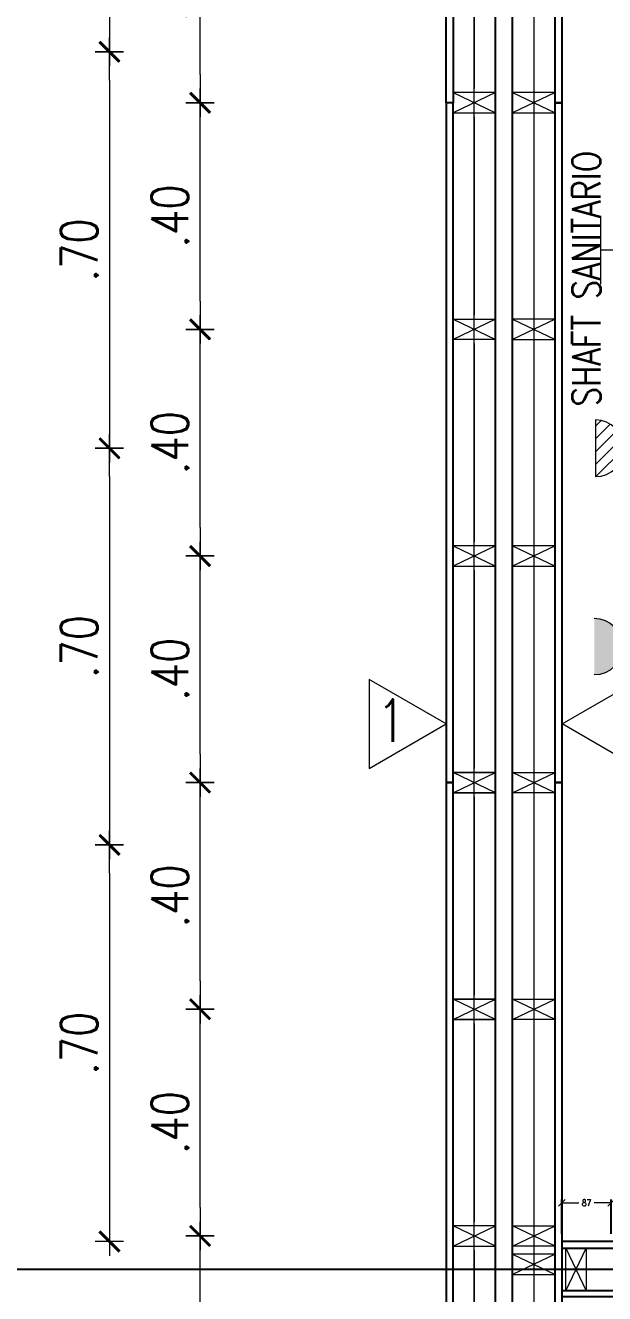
# Model space of a CAD drawing. Header units: metres. Extents: x -2 to 612, y -64 to 156.
# Drawn here: x 387.292 to 388.314, y 27.16 to 29.398 of the extents above; entities that cross this region are included whole.
import ezdxf

# ---------------------------------------------------------------- set-up
doc = ezdxf.new("R2010")
doc.units = ezdxf.units.M
doc.header["$LTSCALE"] = 5
doc.header["$MEASUREMENT"] = 0
doc.layers.get('0').update_dxf_attribs({"color": 30})
doc.layers.get('DEFPOINTS').update_dxf_attribs({"color": 210})
for name, color, linetype, lineweight in [('A-ANNO-DIMS', 3, 'Continuous', 18), ('A-ANNO-SYMB', 3, 'Continuous', 18), ('A-ANNO-TEXT', 3, 'Continuous', 18), ('A-DETL-MCUT', 4, 'Continuous', 25), ('A-ELEV-MBE2', 4, 'Continuous', 25), ('A-WALL-PATT', 8, 'Continuous', 18), ('A-WALL-STUD', 3, 'Continuous', 18)]:
    doc.layers.add(name, color=color, linetype=linetype, lineweight=lineweight)
doc.styles.add('E-ROMANS', font='romans.shx', dxfattribs={"width": 0.8})
doc.dimstyles.new('E-0010_TICK_12', dxfattribs={"dimscale": 0.001, "dimtxt": 12, "dimasz": 12, "dimexe": 6, "dimexo": 4, "dimgap": 6, "dimtad": 0, "dimdec": 0, "dimlfac": 1000, "dimzin": 0, "dimdsep": 46, "dimtxsty": 'E-ROMANS', "dimblk": 'OBLIQUE', "dimcen": 6, "dimclrd": 256, "dimclre": 256, "dimclrt": 256, "dimadec": 0, "dimazin": 0, "dimtfac": 1, "dimtdec": 0, "dimtmove": 1, "dimatfit": 3, "dimldrblk": 'OPEN90', "dimfxl": 1, "dimtfill": 1, "dimtolj": 1, "dimtzin": 0, "dimlwd": -1, "dimarcsym": 0})
doc.dimstyles.new('E-0050_ARW_12', dxfattribs={"dimscale": 0.001, "dimtxt": 60, "dimasz": 60, "dimexe": 30, "dimexo": 20, "dimgap": 30, "dimtad": 0, "dimzin": 0, "dimdsep": 46, "dimtxsty": 'E-ROMANS', "dimblk": 'OPEN90', "dimcen": 30, "dimclrd": 256, "dimclre": 256, "dimclrt": 256, "dimadec": 0, "dimazin": 0, "dimtfac": 1, "dimtmove": 1, "dimatfit": 3, "dimldrblk": 'OPEN90', "dimfxl": 1, "dimtfill": 1, "dimtolj": 1, "dimtzin": 0, "dimlwd": -1, "dimarcsym": 0})

# ---------------------------------------------------------------- blocks, each defined once
blk = doc.blocks.new('ENCHUFE2')
h = blk.add_hatch()
h.set_pattern_fill('LINE', color=256, scale=0.01, angle=45, style=0)
h.set_pattern_definition([(45, (-139.906905, -0.294872), (-0.02245064, 0.02245064), [])])
h.paths.add_polyline_path([(0, -0.1, 1), (0, 0.1)])
for points in [[(0, 0.1), (0, -0.1)], [(0.0866, 0.05), (0.16, 0.05)], [(0.0866, -0.05), (0.16, -0.05)]]:
    blk.add_lwpolyline(points)
blk.add_arc((0, 0), 0.1, 270, 90)
blk = doc.blocks.new('ENCHUFE FUERZA')
blk.add_hatch(color=256).paths.add_polyline_path([(0, -0.1, 1), (0, 0.1)])
for points in [[(0.0866, 0.05), (0.16, 0.05)], [(0.0866, -0.05), (0.16, -0.05)]]:
    blk.add_lwpolyline(points)
blk.add_arc((0, 0), 0.1, 270, 90)
blk = doc.blocks.new('ARCH TICK 2')
for p, q in [((0, 0.5), (0, -0.5)), ((-1, 0), (0.5, 0))]:
    blk.add_line(p, q)
at = {"color": 0, "linetype": 'ByBlock'}
blk.add_line((-0.354, -0.354), (0.354, 0.354), dxfattribs=at)
at = {"color": 0, "linetype": 'ByBlock', "const_width": 0.106}
blk.add_lwpolyline([(-0.354, -0.354), (0.354, 0.354)], dxfattribs=at)
blk = doc.blocks.new('*D842')
at = {"layer": 'A-ANNO-DIMS', "transparency": 16777216}
blk.add_line((387.6003, 26.9115), (387.6003, 27.2114), dxfattribs=at)
at = {"layer": 'DEFPOINTS', "color": 0, "transparency": 16777216}
for p in [(387.6003, 27.2614), (388.0841, 27.2614), (388.0841, 26.8615)]:
    blk.add_point(p, dxfattribs=at)
at = {"layer": 'A-ANNO-DIMS', "transparency": 16777216, "xscale": 0.05, "yscale": 0.05, "zscale": 0.05}
for p, rotation in [((387.6003, 27.2614), 90), ((387.6003, 26.8615), 270)]:
    blk.add_blockref('ARCH TICK 2', p, dxfattribs=dict(at, rotation=rotation))
at = {"layer": 'A-ANNO-DIMS', "transparency": 16777216, "insert": (387.5469, 27.0615), "char_height": 0.065, "attachment_point": 5, "rotation": 90, "style": 'E-ROMANS'}
blk.add_mtext('\\A1;.40', dxfattribs=at)
blk = doc.blocks.new('_Open90')
at = {"color": 0, "linetype": 'ByBlock', "lineweight": -2}
for p, q in [((-0.5, 0.5), (0, 0)), ((0, 0), (-1, 0)), ((0, 0), (-0.5, -0.5))]:
    blk.add_line(p, q, dxfattribs=at)
blk = doc.blocks.new('*D843')
at = {"layer": 'A-ANNO-DIMS', "transparency": 16777216}
blk.add_line((387.6003, 27.3114), (387.6003, 27.6115), dxfattribs=at)
at = {"layer": 'DEFPOINTS', "color": 0, "transparency": 16777216}
for p in [(387.6003, 27.6615), (388.0841, 27.6615), (388.0841, 27.2614)]:
    blk.add_point(p, dxfattribs=at)
at = {"layer": 'A-ANNO-DIMS', "transparency": 16777216, "xscale": 0.05, "yscale": 0.05, "zscale": 0.05}
for p, rotation in [((387.6003, 27.6615), 90), ((387.6003, 27.2614), 270)]:
    blk.add_blockref('ARCH TICK 2', p, dxfattribs=dict(at, rotation=rotation))
at = {"layer": 'A-ANNO-DIMS', "transparency": 16777216, "insert": (387.5469, 27.4615), "char_height": 0.065, "attachment_point": 5, "rotation": 90, "style": 'E-ROMANS'}
blk.add_mtext('\\A1;.40', dxfattribs=at)
blk = doc.blocks.new('*D844')
at = {"layer": 'A-ANNO-DIMS', "transparency": 16777216}
blk.add_line((387.6003, 27.7115), (387.6003, 28.0115), dxfattribs=at)
at = {"layer": 'DEFPOINTS', "color": 0, "transparency": 16777216}
for p in [(387.6003, 28.0615), (388.0841, 28.0615), (388.0841, 27.6615)]:
    blk.add_point(p, dxfattribs=at)
at = {"layer": 'A-ANNO-DIMS', "transparency": 16777216, "xscale": 0.05, "yscale": 0.05, "zscale": 0.05}
for p, rotation in [((387.6003, 28.0615), 90), ((387.6003, 27.6615), 270)]:
    blk.add_blockref('ARCH TICK 2', p, dxfattribs=dict(at, rotation=rotation))
at = {"layer": 'A-ANNO-DIMS', "transparency": 16777216, "insert": (387.5469, 27.8615), "char_height": 0.065, "attachment_point": 5, "rotation": 90, "style": 'E-ROMANS'}
blk.add_mtext('\\A1;.40', dxfattribs=at)
blk = doc.blocks.new('*D845')
at = {"layer": 'A-ANNO-DIMS', "transparency": 16777216}
blk.add_line((387.6003, 28.1115), (387.6003, 28.4115), dxfattribs=at)
at = {"layer": 'DEFPOINTS', "color": 0, "transparency": 16777216}
for p in [(387.6003, 28.4615), (388.0841, 28.4615), (388.0841, 28.0615)]:
    blk.add_point(p, dxfattribs=at)
at = {"layer": 'A-ANNO-DIMS', "transparency": 16777216, "xscale": 0.05, "yscale": 0.05, "zscale": 0.05}
for p, rotation in [((387.6003, 28.4615), 90), ((387.6003, 28.0615), 270)]:
    blk.add_blockref('ARCH TICK 2', p, dxfattribs=dict(at, rotation=rotation))
at = {"layer": 'A-ANNO-DIMS', "transparency": 16777216, "insert": (387.5469, 28.2615), "char_height": 0.065, "attachment_point": 5, "rotation": 90, "style": 'E-ROMANS'}
blk.add_mtext('\\A1;.40', dxfattribs=at)
blk = doc.blocks.new('*D846')
at = {"layer": 'A-ANNO-DIMS', "transparency": 16777216}
blk.add_line((387.6003, 28.5115), (387.6003, 28.8115), dxfattribs=at)
at = {"layer": 'DEFPOINTS', "color": 0, "transparency": 16777216}
for p in [(387.6003, 28.8615), (388.0841, 28.8615), (388.0841, 28.4615)]:
    blk.add_point(p, dxfattribs=at)
at = {"layer": 'A-ANNO-DIMS', "transparency": 16777216, "xscale": 0.05, "yscale": 0.05, "zscale": 0.05}
for p, rotation in [((387.6003, 28.8615), 90), ((387.6003, 28.4615), 270)]:
    blk.add_blockref('ARCH TICK 2', p, dxfattribs=dict(at, rotation=rotation))
at = {"layer": 'A-ANNO-DIMS', "transparency": 16777216, "insert": (387.5469, 28.6615), "char_height": 0.065, "attachment_point": 5, "rotation": 90, "style": 'E-ROMANS'}
blk.add_mtext('\\A1;.40', dxfattribs=at)
blk = doc.blocks.new('*D847')
at = {"layer": 'A-ANNO-DIMS', "transparency": 16777216}
blk.add_line((387.6003, 28.9115), (387.6003, 29.2115), dxfattribs=at)
at = {"layer": 'DEFPOINTS', "color": 0, "transparency": 16777216}
for p in [(387.6003, 29.2615), (388.0841, 29.2615), (388.0841, 28.8615)]:
    blk.add_point(p, dxfattribs=at)
at = {"layer": 'A-ANNO-DIMS', "transparency": 16777216, "xscale": 0.05, "yscale": 0.05, "zscale": 0.05}
for p, rotation in [((387.6003, 29.2615), 90), ((387.6003, 28.8615), 270)]:
    blk.add_blockref('ARCH TICK 2', p, dxfattribs=dict(at, rotation=rotation))
at = {"layer": 'A-ANNO-DIMS', "transparency": 16777216, "insert": (387.5469, 29.0615), "char_height": 0.065, "attachment_point": 5, "rotation": 90, "style": 'E-ROMANS'}
blk.add_mtext('\\A1;.40', dxfattribs=at)
blk = doc.blocks.new('*D848')
at = {"layer": 'A-ANNO-DIMS', "transparency": 16777216}
blk.add_line((387.6003, 29.3115), (387.6003, 29.6115), dxfattribs=at)
at = {"layer": 'DEFPOINTS', "color": 0, "transparency": 16777216}
for p in [(387.6003, 29.6615), (388.0841, 29.6615), (388.0841, 29.2615)]:
    blk.add_point(p, dxfattribs=at)
at = {"layer": 'A-ANNO-DIMS', "transparency": 16777216, "xscale": 0.05, "yscale": 0.05, "zscale": 0.05}
for p, rotation in [((387.6003, 29.6615), 90), ((387.6003, 29.2615), 270)]:
    blk.add_blockref('ARCH TICK 2', p, dxfattribs=dict(at, rotation=rotation))
at = {"layer": 'A-ANNO-DIMS', "transparency": 16777216, "insert": (387.5469, 29.4615), "char_height": 0.065, "attachment_point": 5, "rotation": 90, "style": 'E-ROMANS'}
blk.add_mtext('\\A1;.40', dxfattribs=at)
blk = doc.blocks.new('*D855')
at = {"layer": 'A-ANNO-DIMS', "transparency": 16777216}
blk.add_line((387.4404, 30.1015), (387.4404, 29.4015), dxfattribs=at)
at = {"layer": 'DEFPOINTS', "color": 0, "transparency": 16777216}
for p in [(388.1906, 30.1515), (387.4404, 29.3515), (388.1906, 29.3515)]:
    blk.add_point(p, dxfattribs=at)
at = {"layer": 'A-ANNO-DIMS', "transparency": 16777216, "xscale": 0.05, "yscale": 0.05, "zscale": 0.05}
for p, rotation in [((387.4404, 30.1515), 90), ((387.4404, 29.3515), 270)]:
    blk.add_blockref('ARCH TICK 2', p, dxfattribs=dict(at, rotation=rotation))
at = {"layer": 'A-ANNO-DIMS', "transparency": 16777216, "insert": (387.387, 29.7515), "char_height": 0.065, "attachment_point": 5, "rotation": 90, "style": 'E-ROMANS'}
blk.add_mtext('\\A1;.80', dxfattribs=at)
blk = doc.blocks.new('*D856')
at = {"layer": 'A-ANNO-DIMS', "transparency": 16777216}
blk.add_line((387.4404, 29.3015), (387.4404, 28.7015), dxfattribs=at)
at = {"layer": 'DEFPOINTS', "color": 0, "transparency": 16777216}
for p in [(388.1906, 29.3515), (387.4404, 28.6515), (388.1906, 28.6515)]:
    blk.add_point(p, dxfattribs=at)
at = {"layer": 'A-ANNO-DIMS', "transparency": 16777216, "xscale": 0.05, "yscale": 0.05, "zscale": 0.05}
for p, rotation in [((387.4404, 29.3515), 90), ((387.4404, 28.6515), 270)]:
    blk.add_blockref('ARCH TICK 2', p, dxfattribs=dict(at, rotation=rotation))
at = {"layer": 'A-ANNO-DIMS', "transparency": 16777216, "insert": (387.387, 29.0015), "char_height": 0.065, "attachment_point": 5, "rotation": 90, "style": 'E-ROMANS'}
blk.add_mtext('\\A1;.70', dxfattribs=at)
blk = doc.blocks.new('*D857')
at = {"layer": 'A-ANNO-DIMS', "transparency": 16777216}
blk.add_line((387.4404, 28.6015), (387.4404, 28.0015), dxfattribs=at)
at = {"layer": 'DEFPOINTS', "color": 0, "transparency": 16777216}
for p in [(388.1906, 28.6515), (387.4404, 27.9515), (388.1906, 27.9515)]:
    blk.add_point(p, dxfattribs=at)
at = {"layer": 'A-ANNO-DIMS', "transparency": 16777216, "xscale": 0.05, "yscale": 0.05, "zscale": 0.05}
for p, rotation in [((387.4404, 28.6515), 90), ((387.4404, 27.9515), 270)]:
    blk.add_blockref('ARCH TICK 2', p, dxfattribs=dict(at, rotation=rotation))
at = {"layer": 'A-ANNO-DIMS', "transparency": 16777216, "insert": (387.387, 28.3015), "char_height": 0.065, "attachment_point": 5, "rotation": 90, "style": 'E-ROMANS'}
blk.add_mtext('\\A1;.70', dxfattribs=at)
blk = doc.blocks.new('*D858')
at = {"layer": 'A-ANNO-DIMS', "transparency": 16777216}
blk.add_line((387.4404, 27.9015), (387.4404, 27.3015), dxfattribs=at)
at = {"layer": 'DEFPOINTS', "color": 0, "transparency": 16777216}
for p in [(388.1906, 27.9515), (387.4404, 27.2515), (388.1906, 27.2515)]:
    blk.add_point(p, dxfattribs=at)
at = {"layer": 'A-ANNO-DIMS', "transparency": 16777216, "xscale": 0.05, "yscale": 0.05, "zscale": 0.05}
for p, rotation in [((387.4404, 27.9515), 90), ((387.4404, 27.2515), 270)]:
    blk.add_blockref('ARCH TICK 2', p, dxfattribs=dict(at, rotation=rotation))
at = {"layer": 'A-ANNO-DIMS', "transparency": 16777216, "insert": (387.387, 27.6015), "char_height": 0.065, "attachment_point": 5, "rotation": 90, "style": 'E-ROMANS'}
blk.add_mtext('\\A1;.70', dxfattribs=at)
blk = doc.blocks.new('*D878')
at = {"layer": 'A-ANNO-DIMS', "lineweight": -2, "transparency": 16777216}
for p, q in [((388.6799, 27.202), (386.7688, 27.202)), ((388.6689, 23.299), (386.7688, 23.299))]:
    blk.add_line(p, q, dxfattribs=at)
at = {"layer": 'A-ANNO-DIMS', "transparency": 16777216}
for p, q in [((386.7988, 27.142), (386.7988, 25.3537)), ((386.7988, 23.359), (386.7988, 25.1474))]:
    blk.add_line(p, q, dxfattribs=at)
at = {"layer": 'DEFPOINTS', "color": 0, "transparency": 16777216}
for p in [(386.7988, 27.202), (388.6999, 27.202), (388.6889, 23.299)]:
    blk.add_point(p, dxfattribs=at)
at = {"layer": 'A-ANNO-DIMS', "transparency": 16777216, "xscale": 0.06, "yscale": 0.06, "zscale": 0.06}
for p, rotation in [((386.7988, 27.202), 90), ((386.7988, 23.299), 270)]:
    blk.add_blockref('_Open90', p, dxfattribs=dict(at, rotation=rotation))
at = {"layer": 'A-ANNO-DIMS', "transparency": 16777216, "insert": (386.7988, 25.2505), "char_height": 0.06, "attachment_point": 5, "rotation": 90, "style": 'E-ROMANS', "bg_fill": 3, "box_fill_scale": 1.25, "bg_fill_color": 256, "bg_fill_true_color": 13158600, "bg_fill_transparency": 0}
blk.add_mtext('\\A1;3.90', dxfattribs=at)
blk = doc.blocks.new('_Oblique')
at = {"color": 0, "linetype": 'ByBlock', "lineweight": -2}
blk.add_line((-0.5, -0.5), (0.5, 0.5), dxfattribs=at)
blk = doc.blocks.new('*D118')
at = {"layer": 'A-ANNO-DIMS', "lineweight": -2, "transparency": 16777216}
for p, q in [((388.2387, 27.2651), (388.2387, 27.3258)), ((388.3257, 27.2651), (388.3257, 27.3258))]:
    blk.add_line(p, q, dxfattribs=at)
at = {"layer": 'A-ANNO-DIMS', "transparency": 16777216}
for p, q in [((388.2387, 27.3198), (388.2684, 27.3198)), ((388.3257, 27.3198), (388.2959, 27.3198))]:
    blk.add_line(p, q, dxfattribs=at)
at = {"layer": 'DEFPOINTS', "color": 0, "transparency": 16777216}
for p in [(388.3257, 27.3198), (388.2387, 27.2611), (388.3257, 27.2611)]:
    blk.add_point(p, dxfattribs=at)
at = {"layer": 'A-ANNO-DIMS', "transparency": 16777216, "xscale": 0.012, "yscale": 0.012, "zscale": 0.012, "rotation": 180}
blk.add_blockref('_Oblique', (388.2387, 27.3198), dxfattribs=at)
at = {"layer": 'A-ANNO-DIMS', "transparency": 16777216, "xscale": 0.012, "yscale": 0.012, "zscale": 0.012}
blk.add_blockref('_Oblique', (388.3257, 27.3198), dxfattribs=at)
at = {"layer": 'A-ANNO-DIMS', "transparency": 16777216, "insert": (388.2822, 27.3198), "char_height": 0.012, "attachment_point": 5, "style": 'E-ROMANS', "bg_fill": 3, "box_fill_scale": 1.25, "bg_fill_color": 256, "bg_fill_true_color": 13158600, "bg_fill_transparency": 0}
blk.add_mtext('\\A1;87', dxfattribs=at)

msp = doc.modelspace()

# ---------------------------------------------------------------- linework, layer by layer
at = {"layer": 'A-ANNO-SYMB'}
for p, q in [((388.18915, 33.61894), (388.18915, 21.59535)), ((388.08412, 21.94694), (388.08412, 33.22033)), ((397.19515, 27.20204), (386.4403, 27.20204))]:
    msp.add_line(p, q, dxfattribs=at)
for points in [[(388.30753, 28.94099), (388.30753, 29.06208)], [(388.49051, 29.00154), (388.30753, 29.00154)]]:
    msp.add_lwpolyline(points, dxfattribs=at)
at = {"layer": 'A-ANNO-TEXT'}
for points in [[(388.03461, 28.16508), (387.89875, 28.24352), (387.89875, 28.08664)], [(388.23915, 28.16508), (388.37501, 28.24352), (388.37501, 28.08664)]]:
    msp.add_lwpolyline(points, close=True, dxfattribs=at)
at = {"layer": 'A-DETL-MCUT'}
for points in [[(388.03461, 29.26153), (388.03461, 30.46155), (388.04661, 30.46155), (388.04661, 29.26153)], [(388.22666, 29.26154), (388.22666, 30.46155), (388.23866, 30.46155), (388.23866, 29.26154)], [(388.04661, 28.06154), (388.04661, 29.26154), (388.03461, 29.26154), (388.03461, 28.06154)], [(388.22666, 28.06154), (388.22665, 29.26154), (388.23865, 29.26154), (388.23866, 28.06154)], [(388.04661, 26.86154), (388.04661, 28.06154), (388.03461, 28.06154), (388.03461, 26.86154)], [(388.22666, 26.86154), (388.22665, 28.06154), (388.23865, 28.06154), (388.23866, 26.86154)], [(389.43645, 27.23953), (389.43645, 27.25154), (388.23865, 27.25154), (388.23865, 27.23953)], [(389.53565, 27.15453), (389.53565, 27.16453), (388.23866, 27.16453), (388.23866, 27.15453)]]:
    msp.add_lwpolyline(points, close=True, dxfattribs=at)
at = {"layer": 'A-ELEV-MBE2'}
for p, q in [((388.12162, 23.02354), (388.12161, 30.39955)), ((388.15166, 23.02354), (388.15165, 30.39956)), ((388.15166, 23.02353), (388.15165, 30.39955))]:
    msp.add_line(p, q, dxfattribs=at)
at = {"layer": 'A-WALL-PATT', "ltscale": 0.1}
for p, q in [((388.08411, 29.63653), (388.08411, 29.28655)), ((388.18915, 29.63654), (388.18915, 29.28654)), ((388.08411, 29.23655), (388.08411, 28.88654)), ((388.18915, 29.23654), (388.18915, 28.88654)), ((388.08411, 28.83654), (388.08411, 28.48655)), ((388.18915, 28.83654), (388.18915, 28.48654)), ((388.08411, 28.43655), (388.08411, 28.08654)), ((388.18915, 28.43654), (388.18915, 28.08654)), ((388.08411, 28.03654), (388.08411, 27.68655)), ((388.18915, 28.03654), (388.18915, 27.68654)), ((388.08411, 27.63654), (388.08411, 27.28643)), ((388.18915, 27.63654), (388.18915, 27.28643))]:
    msp.add_line(p, q, dxfattribs=at)
at = {"layer": 'A-WALL-STUD'}
for p, q in [((388.12161, 29.27955), (388.04661, 29.24355)), ((388.04661, 29.27955), (388.12161, 29.24355)), ((388.22665, 29.27954), (388.15165, 29.24354)), ((388.15165, 29.27954), (388.22665, 29.24354)), ((388.04661, 28.87954), (388.12161, 28.84354)), ((388.12161, 28.87954), (388.04661, 28.84354)), ((388.22665, 28.87954), (388.15165, 28.84354)), ((388.15165, 28.87954), (388.22665, 28.84354)), ((388.12161, 28.47955), (388.04661, 28.44355)), ((388.04661, 28.47955), (388.12161, 28.44355)), ((388.22665, 28.47954), (388.15165, 28.44354)), ((388.15165, 28.47954), (388.22665, 28.44354)), ((388.12161, 28.04355), (388.04661, 28.07955)), ((388.04661, 28.04355), (388.12161, 28.07955)), ((388.04661, 28.04354), (388.12161, 28.07954)), ((388.12161, 28.04354), (388.04661, 28.07954)), ((388.22665, 28.04354), (388.15165, 28.07954)), ((388.15165, 28.04354), (388.22665, 28.07954)), ((388.12161, 27.64355), (388.04661, 27.67955)), ((388.04661, 27.64355), (388.12161, 27.67955)), ((388.04661, 27.64354), (388.12161, 27.67954)), ((388.12161, 27.64354), (388.04661, 27.67954)), ((388.22665, 27.64354), (388.15165, 27.67954)), ((388.15165, 27.64354), (388.22665, 27.67954)), ((388.04661, 27.24343), (388.12161, 27.27943)), ((388.12161, 27.24343), (388.04661, 27.27943))]:
    msp.add_line(p, q, dxfattribs=at)
for points in [[(388.12161, 29.27955), (388.04661, 29.27955), (388.04661, 29.24355), (388.12161, 29.24355)], [(388.22665, 29.27954), (388.15165, 29.27954), (388.15165, 29.24354), (388.22665, 29.24354)], [(388.04661, 28.87954), (388.12161, 28.87954), (388.12161, 28.84354), (388.04661, 28.84354)], [(388.22665, 28.87954), (388.15165, 28.87954), (388.15165, 28.84354), (388.22665, 28.84354)], [(388.12161, 28.47955), (388.04661, 28.47955), (388.04661, 28.44355), (388.12161, 28.44355)], [(388.22665, 28.47954), (388.15165, 28.47954), (388.15165, 28.44354), (388.22665, 28.44354)], [(388.12161, 28.04355), (388.04661, 28.04355), (388.04661, 28.07955), (388.12161, 28.07955)], [(388.04661, 28.04354), (388.12161, 28.04354), (388.12161, 28.07954), (388.04661, 28.07954)], [(388.22665, 28.04354), (388.15165, 28.04354), (388.15165, 28.07954), (388.22665, 28.07954)], [(388.12161, 27.64355), (388.04661, 27.64355), (388.04661, 27.67955), (388.12161, 27.67955)], [(388.04661, 27.64354), (388.12161, 27.64354), (388.12161, 27.67954), (388.04661, 27.67954)], [(388.22665, 27.64354), (388.15165, 27.64354), (388.15165, 27.67954), (388.22665, 27.67954)], [(388.04661, 27.24343), (388.12161, 27.24343), (388.12161, 27.27943), (388.04661, 27.27943)]]:
    msp.add_lwpolyline(points, close=True, dxfattribs=at)

# ---------------------------------------------------------------- block references
at = {"layer": 'A-ANNO-SYMB', "xscale": 0.5, "yscale": 0.5, "zscale": 0.5}
msp.add_blockref('ENCHUFE2', (388.29786, 28.65154), dxfattribs=at)
at = {"layer": 'A-ANNO-SYMB', "xscale": -0.5, "yscale": 0.5, "zscale": 0.5, "rotation": 180}
msp.add_blockref('ENCHUFE FUERZA', (388.29565, 28.30154), dxfattribs=at)

# ---------------------------------------------------------------- texts
at = {"layer": 'A-ANNO-TEXT', "style": 'E-ROMANS'}
for s, insert, char_height, attachment_point, rotation in [('SHAFT SANITARIO', (388.25707, 28.95117), 0.05, 2, 90), ('\\pi-0.45,l0.45,t0.45;1', (387.93771, 28.17073), 0.075, 5, 0.00048)]:
    msp.add_mtext(s, dxfattribs=dict(at, insert=insert, char_height=char_height, attachment_point=attachment_point, rotation=rotation))

# ---------------------------------------------------------------- dimensions: what is measured, and where the dimension line sits
at = {"layer": 'A-ANNO-DIMS'}
for base, p1, p2, picture, middle in [((387.44037, 29.35153), (388.19061, 30.15153), (388.19062, 29.35153), '*D855', (387.38697, 29.75153)), ((387.60033, 29.66153), (388.08412, 29.26154), (388.08411, 29.66153), '*D848', (387.54693, 29.46154)), ((387.44037, 28.65153), (388.19062, 29.35153), (388.19062, 28.65153), '*D856', (387.38697, 29.00153)), ((387.60033, 29.26154), (388.08411, 28.86153), (388.08412, 29.26154), '*D847', (387.54693, 29.06154)), ((387.60033, 28.86153), (388.08411, 28.46153), (388.08411, 28.86153), '*D846', (387.54693, 28.66153)), ((387.44037, 27.95153), (388.19062, 28.65153), (388.19062, 27.95153), '*D857', (387.38697, 28.30153)), ((387.60033, 28.46153), (388.08412, 28.06153), (388.08411, 28.46153), '*D845', (387.54693, 28.26153)), ((387.60033, 28.06153), (388.08411, 27.66153), (388.08412, 28.06153), '*D844', (387.54693, 27.86153)), ((387.44037, 27.25153), (388.19062, 27.95153), (388.19062, 27.25153), '*D858', (387.38697, 27.60153)), ((387.60033, 27.66153), (388.08411, 27.26142), (388.08411, 27.66153), '*D843', (387.54693, 27.46148)), ((387.60033, 27.26142), (388.08412, 26.86154), (388.08412, 27.26142), '*D842', (387.54693, 27.06148))]:
    dim = msp.add_linear_dim(base=base, p1=p1, p2=p2, angle=90, dimstyle='E-0050_ARW_12', dxfattribs=at)
    dim.commit()
    dim.dimension.update_dxf_attribs({"geometry": picture, "text_midpoint": middle})

# ---------------------------------------------------------------- next in the draw order: dimensions: what is measured, and where the dimension line sits
dim = msp.add_linear_dim(base=(388.32566, 27.31978), p1=(388.23866, 27.26113), p2=(388.32566, 27.26113), dimstyle='E-0010_TICK_12', override={"dimdec": 0}, dxfattribs=at)
dim.commit()
dim.dimension.update_dxf_attribs({"geometry": '*D118', "text_midpoint": (388.28216, 27.31978)})
dim = msp.add_linear_dim(base=(386.79878, 27.20204), p1=(388.68888, 23.29904), p2=(388.69988, 27.20204), angle=90, dimstyle='E-0050_ARW_12', override={"dimfxl": 0.3}, dxfattribs=at)
dim.commit()
dim.dimension.update_dxf_attribs({"geometry": '*D878', "text_midpoint": (386.79878, 25.25054)})

# ---------------------------------------------------------------- next in the draw order: linework, layer by layer
at = {"layer": 'A-WALL-PATT', "ltscale": 0.1}
for p, q in [((388.08411, 27.23643), (388.08411, 26.88654)), ((388.27666, 27.20204), (388.63337, 27.20204)), ((388.18915, 27.18643), (388.18915, 26.88654))]:
    msp.add_line(p, q, dxfattribs=at)
at = {"layer": 'A-WALL-STUD'}
for p, q in [((388.22665, 27.24343), (388.15165, 27.27943)), ((388.15165, 27.24343), (388.22665, 27.27943)), ((388.22665, 27.22943), (388.15165, 27.19343)), ((388.15165, 27.22943), (388.22665, 27.19343)), ((388.24565, 27.16454), (388.28165, 27.23954)), ((388.24565, 27.23954), (388.28165, 27.16454))]:
    msp.add_line(p, q, dxfattribs=at)
for points in [[(388.22665, 27.24343), (388.15165, 27.24343), (388.15165, 27.27943), (388.22665, 27.27943)], [(388.22665, 27.22943), (388.15165, 27.22943), (388.15165, 27.19343), (388.22665, 27.19343)], [(388.24565, 27.16454), (388.24565, 27.23954), (388.28165, 27.23954), (388.28165, 27.16454)]]:
    msp.add_lwpolyline(points, close=True, dxfattribs=at)

doc.saveas('drawing.dxf')
